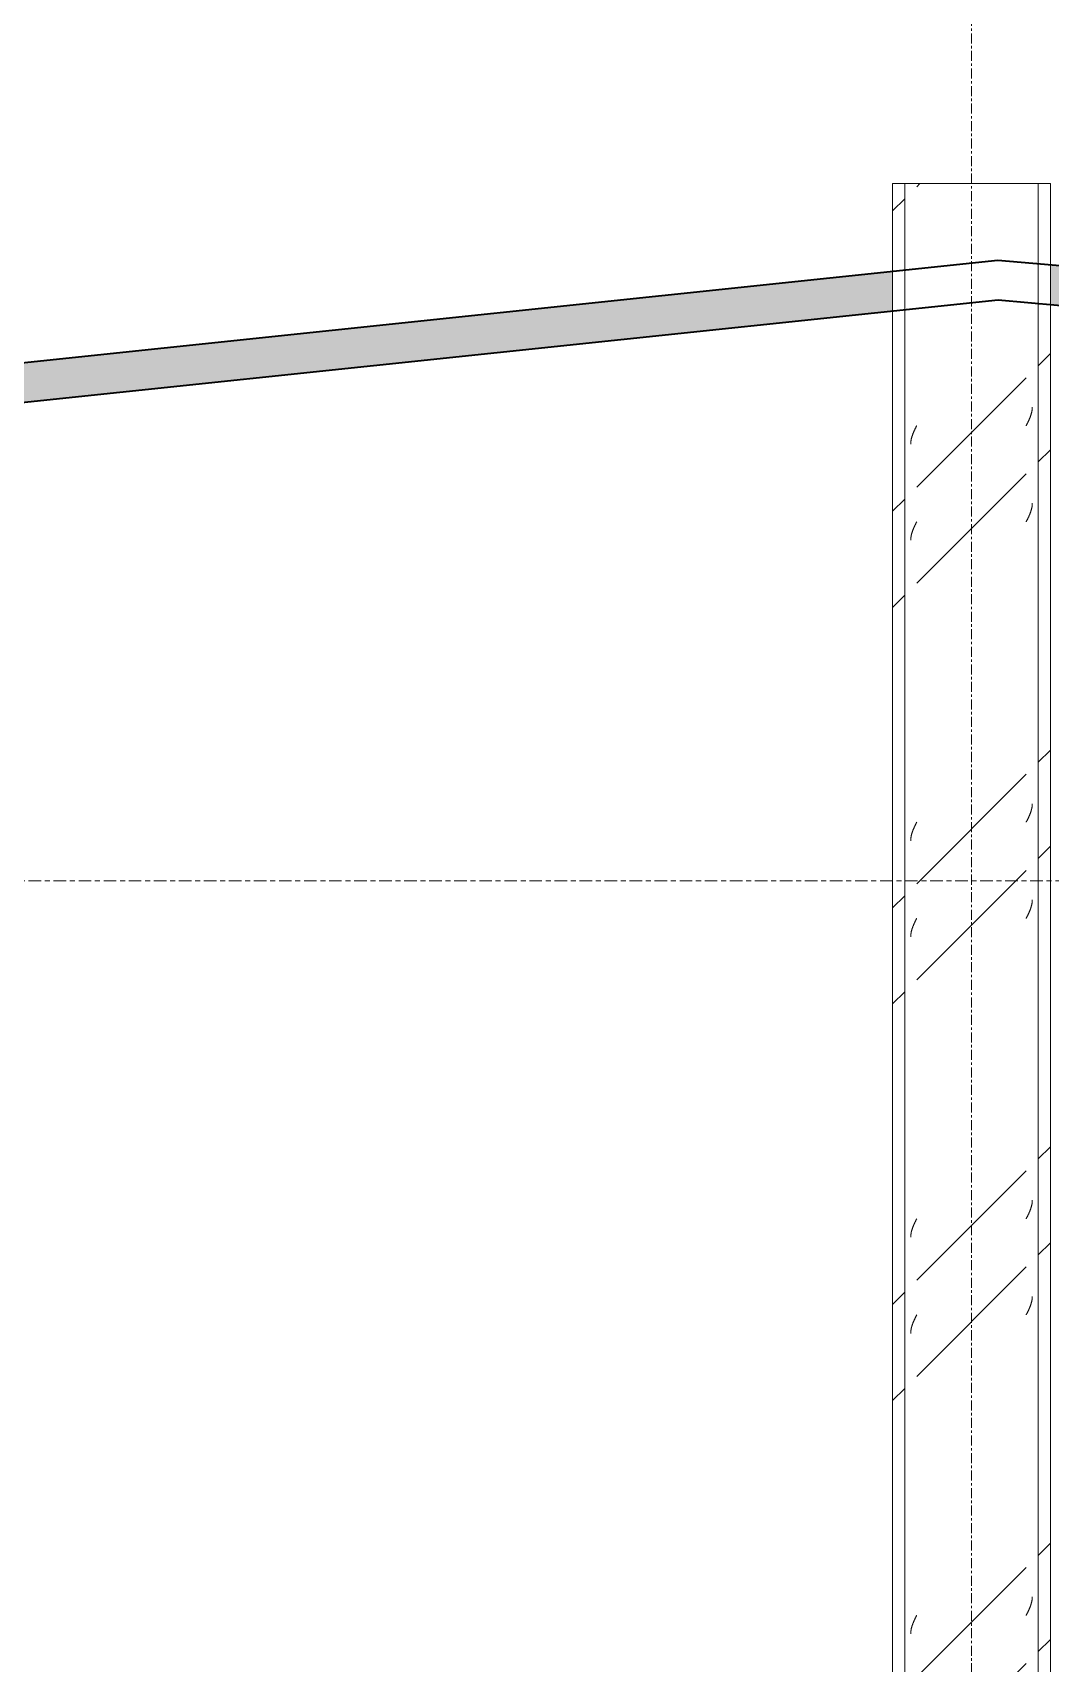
# Model space of a CAD drawing. Header units: centimetres. Extents: x -6741 to 14818, y -293 to 1595.
# Drawn here: x 885.3 to 1014.4, y 745.9 to 952.7 of the extents above; entities that cross this region are included whole.
import ezdxf

# ---------------------------------------------------------------- set-up
doc = ezdxf.new("R2010")
doc.units = ezdxf.units.CM
doc.linetypes.add('Centre', pattern=[3.175, 0.635, -0.475, 1.59, -0.475])
doc.linetypes.add('Grid Line', pattern=[2.2225, 1.27, -0.3175, 0.3175, -0.3175])
for name, color, linetype, lineweight in [('A-FLOR-LEVL', 7, 'Continuous', 9), ('A-ROOF', 7, 'Continuous', 9), ('A-ROOF-PATT', 7, 'Continuous', 35), ('S-COLS', 7, 'Continuous', 9), ('S-GRID', 7, 'Continuous', 9)]:
    doc.layers.add(name, color=color, linetype=linetype, lineweight=lineweight)
pattern_1 = [(45, (152.695, 0), (-25.14472, 25.14472), []), (45, (152.695, 38.1), (-25.14472, 25.14472), [])]

# ---------------------------------------------------------------- blocks, each defined once
blk = doc.blocks.new('PQ_RVR_ARQ-01_ZZ_ZZ_MO_T_A_rvt-2-Elevación Eje 7')
at = {"layer": 'A-ROOF-PATT', "lineweight": 9, "true_color": 0xeaeaea}
h = blk.add_hatch(color=254, dxfattribs=at)
h.paths.add_polyline_path([(-6815.08, 880.08), (-6813.94, 880.2), (-6813.94, 885.22), (-6815.08, 885.1)])
h.paths.add_polyline_path([(-6793.94, 882.3), (-6460.44, 917.35), (-6460.44, 922.38), (-6793.94, 887.33), (-6793.94, 887.04)])
h.paths.add_polyline_path([(-6079.68, 886.61), (-6079.68, 972.39), (-6084.68, 972.39), (-6084.68, 892.07), (-6090.44, 892.49), (-6090.44, 887.56)])
h.paths.add_polyline_path([(-6110.44, 889.3), (-6110.44, 894.32), (-6440.44, 923.2), (-6440.44, 918.18), (-6209.49, 897.97)])
at = {"layer": 'A-ROOF', "color": 254, "lineweight": 35, "true_color": 0xcccccc}
for p, q in [((-6447.11, 923.78), (-6815.08, 885.1)), ((-6084.68, 892.07), (-6447.11, 923.78)), ((-6815.08, 880.08), (-6447.06, 918.76)), ((-6447.06, 918.76), (-6079.68, 886.61))]:
    blk.add_line(p, q, dxfattribs=at)
blk = doc.blocks.new('FP_4-Elevación Eje 7')
at = {"layer": 'S-COLS', "color": 9, "true_color": 0xc0c0c0}
for p, q in [((-6443.08, 903.72), (-6443.06, 903.76)), ((-6443.06, 903.76), (-6443.05, 903.79)), ((-6443.05, 903.79), (-6443.03, 903.83)), ((-6443.03, 903.83), (-6443.02, 903.87)), ((-6443.02, 903.87), (-6443, 903.9)), ((-6443, 903.9), (-6442.99, 903.94)), ((-6442.99, 903.94), (-6442.97, 903.98)), ((-6442.97, 903.98), (-6442.96, 904.02)), ((-6442.96, 904.02), (-6442.95, 904.05)), ((-6442.95, 904.05), (-6442.94, 904.09)), ((-6442.94, 904.09), (-6442.92, 904.13)), ((-6442.92, 904.13), (-6442.91, 904.17)), ((-6442.91, 904.17), (-6442.9, 904.2)), ((-6442.9, 904.2), (-6442.89, 904.24)), ((-6442.89, 904.24), (-6442.88, 904.28)), ((-6442.88, 904.28), (-6442.87, 904.31)), ((-6442.87, 904.31), (-6442.86, 904.35)), ((-6442.86, 904.35), (-6442.85, 904.39)), ((-6442.85, 904.39), (-6442.84, 904.43)), ((-6442.84, 904.43), (-6442.83, 904.46)), ((-6442.83, 904.46), (-6442.82, 904.5)), ((-6442.82, 904.5), (-6442.81, 904.54)), ((-6442.81, 904.54), (-6442.8, 904.58)), ((-6442.8, 904.58), (-6442.79, 904.61)), ((-6442.79, 904.65), (-6442.78, 904.69)), ((-6442.79, 904.61), (-6442.79, 904.65)), ((-6442.78, 904.69), (-6442.77, 904.73)), ((-6442.77, 904.76), (-6442.76, 904.8)), ((-6442.77, 904.73), (-6442.77, 904.76)), ((-6442.76, 904.84), (-6442.75, 904.87)), ((-6442.76, 904.8), (-6442.76, 904.84)), ((-6442.75, 904.95), (-6442.74, 904.99)), ((-6442.75, 904.91), (-6442.75, 904.95)), ((-6442.75, 904.87), (-6442.75, 904.91)), ((-6442.74, 905.14), (-6442.74, 905.17)), ((-6442.74, 905.1), (-6442.74, 905.14)), ((-6442.74, 905.06), (-6442.74, 905.1)), ((-6442.74, 905.02), (-6442.74, 905.06)), ((-6442.74, 904.99), (-6442.74, 905.02)), ((-6443.5, 902.82), (-6443.49, 902.86)), ((-6443.49, 902.86), (-6443.47, 902.9)), ((-6443.47, 902.9), (-6443.45, 902.93)), ((-6443.45, 902.93), (-6443.43, 902.97)), ((-6443.43, 902.97), (-6443.41, 903.01)), ((-6443.41, 903.01), (-6443.39, 903.05)), ((-6443.39, 903.05), (-6443.37, 903.08)), ((-6443.37, 903.08), (-6443.35, 903.12)), ((-6443.35, 903.12), (-6443.34, 903.16)), ((-6443.34, 903.16), (-6443.32, 903.2)), ((-6443.32, 903.2), (-6443.3, 903.23)), ((-6443.3, 903.23), (-6443.28, 903.27)), ((-6443.28, 903.27), (-6443.26, 903.31)), ((-6443.26, 903.31), (-6443.25, 903.34)), ((-6443.25, 903.34), (-6443.23, 903.38)), ((-6443.23, 903.38), (-6443.21, 903.42)), ((-6443.21, 903.42), (-6443.19, 903.46)), ((-6443.19, 903.46), (-6443.18, 903.49)), ((-6443.18, 903.49), (-6443.16, 903.53)), ((-6443.16, 903.53), (-6443.14, 903.57)), ((-6443.14, 903.57), (-6443.13, 903.61)), ((-6443.13, 903.61), (-6443.11, 903.64)), ((-6443.11, 903.64), (-6443.09, 903.68)), ((-6443.09, 903.68), (-6443.08, 903.72)), ((-6443.18, 891.3), (-6443.16, 891.34)), ((-6443.16, 891.34), (-6443.14, 891.38)), ((-6443.14, 891.38), (-6443.13, 891.42)), ((-6443.13, 891.42), (-6443.11, 891.45)), ((-6443.11, 891.45), (-6443.09, 891.49)), ((-6443.09, 891.49), (-6443.08, 891.53)), ((-6443.08, 891.53), (-6443.06, 891.57)), ((-6443.06, 891.57), (-6443.05, 891.6)), ((-6443.05, 891.6), (-6443.03, 891.64)), ((-6443.03, 891.64), (-6443.02, 891.68)), ((-6443.02, 891.68), (-6443, 891.72)), ((-6443, 891.72), (-6442.99, 891.75)), ((-6442.99, 891.75), (-6442.97, 891.79)), ((-6442.97, 891.79), (-6442.96, 891.83)), ((-6442.96, 891.83), (-6442.95, 891.86)), ((-6442.95, 891.86), (-6442.94, 891.9)), ((-6442.94, 891.9), (-6442.92, 891.94)), ((-6442.92, 891.94), (-6442.91, 891.98)), ((-6442.91, 891.98), (-6442.9, 892.01)), ((-6442.9, 892.01), (-6442.89, 892.05)), ((-6442.89, 892.05), (-6442.88, 892.09)), ((-6442.88, 892.09), (-6442.87, 892.13)), ((-6442.87, 892.13), (-6442.86, 892.16)), ((-6442.86, 892.16), (-6442.85, 892.2)), ((-6442.85, 892.2), (-6442.84, 892.24)), ((-6442.84, 892.24), (-6442.83, 892.27)), ((-6442.83, 892.27), (-6442.82, 892.31)), ((-6442.82, 892.31), (-6442.81, 892.35)), ((-6442.81, 892.35), (-6442.8, 892.39)), ((-6442.8, 892.39), (-6442.79, 892.42)), ((-6442.79, 892.46), (-6442.78, 892.5)), ((-6442.79, 892.42), (-6442.79, 892.46)), ((-6442.78, 892.5), (-6442.77, 892.54)), ((-6442.77, 892.57), (-6442.76, 892.61)), ((-6442.77, 892.54), (-6442.77, 892.57)), ((-6442.76, 892.65), (-6442.75, 892.69)), ((-6442.76, 892.61), (-6442.76, 892.65)), ((-6442.75, 892.76), (-6442.74, 892.8)), ((-6442.75, 892.72), (-6442.75, 892.76)), ((-6442.75, 892.69), (-6442.75, 892.72)), ((-6442.74, 892.95), (-6442.74, 892.98)), ((-6442.74, 892.91), (-6442.74, 892.95)), ((-6442.74, 892.87), (-6442.74, 892.91)), ((-6442.74, 892.83), (-6442.74, 892.87)), ((-6442.74, 892.8), (-6442.74, 892.83)), ((-6443.5, 890.63), (-6443.49, 890.67)), ((-6443.49, 890.67), (-6443.47, 890.71)), ((-6443.47, 890.71), (-6443.45, 890.75)), ((-6443.45, 890.75), (-6443.43, 890.78)), ((-6443.43, 890.78), (-6443.41, 890.82)), ((-6443.41, 890.82), (-6443.39, 890.86)), ((-6443.39, 890.86), (-6443.37, 890.89)), ((-6443.37, 890.89), (-6443.35, 890.93)), ((-6443.35, 890.93), (-6443.34, 890.97)), ((-6443.34, 890.97), (-6443.32, 891.01)), ((-6443.32, 891.01), (-6443.3, 891.04)), ((-6443.3, 891.04), (-6443.28, 891.08)), ((-6443.28, 891.08), (-6443.26, 891.12)), ((-6443.26, 891.12), (-6443.25, 891.16)), ((-6443.25, 891.16), (-6443.23, 891.19)), ((-6443.23, 891.19), (-6443.21, 891.23)), ((-6443.21, 891.23), (-6443.19, 891.27)), ((-6443.19, 891.27), (-6443.18, 891.3)), ((-6442.85, 854.1), (-6442.84, 854.14)), ((-6442.84, 854.14), (-6442.83, 854.17)), ((-6442.83, 854.17), (-6442.82, 854.21)), ((-6442.82, 854.21), (-6442.81, 854.25)), ((-6442.81, 854.25), (-6442.8, 854.29)), ((-6442.8, 854.29), (-6442.79, 854.32)), ((-6442.79, 854.36), (-6442.78, 854.4)), ((-6442.79, 854.32), (-6442.79, 854.36)), ((-6442.78, 854.4), (-6442.77, 854.44)), ((-6442.77, 854.47), (-6442.76, 854.51)), ((-6442.77, 854.44), (-6442.77, 854.47)), ((-6442.76, 854.55), (-6442.75, 854.59)), ((-6442.76, 854.51), (-6442.76, 854.55)), ((-6442.75, 854.66), (-6442.74, 854.7)), ((-6442.75, 854.62), (-6442.75, 854.66)), ((-6442.75, 854.59), (-6442.75, 854.62)), ((-6442.74, 854.85), (-6442.74, 854.88)), ((-6442.74, 854.81), (-6442.74, 854.85)), ((-6442.74, 854.77), (-6442.74, 854.81)), ((-6442.74, 854.73), (-6442.74, 854.77)), ((-6442.74, 854.7), (-6442.74, 854.73)), ((-6443.5, 852.53), (-6443.49, 852.57)), ((-6443.49, 852.57), (-6443.47, 852.61)), ((-6443.47, 852.61), (-6443.45, 852.65)), ((-6443.45, 852.65), (-6443.43, 852.68)), ((-6443.43, 852.68), (-6443.41, 852.72)), ((-6443.41, 852.72), (-6443.39, 852.76)), ((-6443.39, 852.76), (-6443.37, 852.79)), ((-6443.37, 852.79), (-6443.35, 852.83)), ((-6443.35, 852.83), (-6443.34, 852.87)), ((-6443.34, 852.87), (-6443.32, 852.91)), ((-6443.32, 852.91), (-6443.3, 852.94)), ((-6443.3, 852.94), (-6443.28, 852.98)), ((-6443.28, 852.98), (-6443.26, 853.02)), ((-6443.26, 853.02), (-6443.25, 853.06)), ((-6443.25, 853.06), (-6443.23, 853.09)), ((-6443.23, 853.09), (-6443.21, 853.13)), ((-6443.21, 853.13), (-6443.19, 853.17)), ((-6443.19, 853.17), (-6443.18, 853.2)), ((-6443.18, 853.2), (-6443.16, 853.24)), ((-6443.16, 853.24), (-6443.14, 853.28)), ((-6443.14, 853.28), (-6443.13, 853.32)), ((-6443.13, 853.32), (-6443.11, 853.35)), ((-6443.11, 853.35), (-6443.09, 853.39)), ((-6443.09, 853.39), (-6443.08, 853.43)), ((-6443.08, 853.43), (-6443.06, 853.47)), ((-6443.06, 853.47), (-6443.05, 853.5)), ((-6443.05, 853.5), (-6443.03, 853.54)), ((-6443.03, 853.54), (-6443.02, 853.58)), ((-6443.02, 853.58), (-6443, 853.62)), ((-6443, 853.62), (-6442.99, 853.65)), ((-6442.99, 853.65), (-6442.97, 853.69)), ((-6442.97, 853.69), (-6442.96, 853.73)), ((-6442.96, 853.73), (-6442.95, 853.76)), ((-6442.95, 853.76), (-6442.94, 853.8)), ((-6442.94, 853.8), (-6442.92, 853.84)), ((-6442.92, 853.84), (-6442.91, 853.88)), ((-6442.91, 853.88), (-6442.9, 853.91)), ((-6442.9, 853.91), (-6442.89, 853.95)), ((-6442.89, 853.95), (-6442.88, 853.99)), ((-6442.88, 853.99), (-6442.87, 854.03)), ((-6442.87, 854.03), (-6442.86, 854.06)), ((-6442.86, 854.06), (-6442.85, 854.1)), ((-6442.91, 841.69), (-6442.9, 841.72)), ((-6442.9, 841.72), (-6442.89, 841.76)), ((-6442.89, 841.76), (-6442.88, 841.8)), ((-6442.88, 841.8), (-6442.87, 841.84)), ((-6442.87, 841.84), (-6442.86, 841.87)), ((-6442.86, 841.87), (-6442.85, 841.91)), ((-6442.85, 841.91), (-6442.84, 841.95)), ((-6442.84, 841.95), (-6442.83, 841.99)), ((-6442.83, 841.99), (-6442.82, 842.02)), ((-6442.82, 842.02), (-6442.81, 842.06)), ((-6442.81, 842.06), (-6442.8, 842.1)), ((-6442.8, 842.1), (-6442.79, 842.13)), ((-6442.79, 842.17), (-6442.78, 842.21)), ((-6442.79, 842.13), (-6442.79, 842.17)), ((-6442.78, 842.21), (-6442.77, 842.25)), ((-6442.77, 842.28), (-6442.76, 842.32)), ((-6442.77, 842.25), (-6442.77, 842.28)), ((-6442.76, 842.36), (-6442.75, 842.4)), ((-6442.76, 842.32), (-6442.76, 842.36)), ((-6442.75, 842.47), (-6442.74, 842.51)), ((-6442.75, 842.43), (-6442.75, 842.47)), ((-6442.75, 842.4), (-6442.75, 842.43)), ((-6442.74, 842.66), (-6442.74, 842.69)), ((-6442.74, 842.62), (-6442.74, 842.66)), ((-6442.74, 842.58), (-6442.74, 842.62)), ((-6442.74, 842.54), (-6442.74, 842.58)), ((-6442.74, 842.51), (-6442.74, 842.54)), ((-6443.5, 840.34), (-6443.49, 840.38)), ((-6443.49, 840.38), (-6443.47, 840.42)), ((-6443.47, 840.42), (-6443.45, 840.46)), ((-6443.45, 840.46), (-6443.43, 840.49)), ((-6443.43, 840.49), (-6443.41, 840.53)), ((-6443.41, 840.53), (-6443.39, 840.57)), ((-6443.39, 840.57), (-6443.37, 840.6)), ((-6443.37, 840.6), (-6443.35, 840.64)), ((-6443.35, 840.64), (-6443.34, 840.68)), ((-6443.34, 840.68), (-6443.32, 840.72)), ((-6443.32, 840.72), (-6443.3, 840.75)), ((-6443.3, 840.75), (-6443.28, 840.79)), ((-6443.28, 840.79), (-6443.26, 840.83)), ((-6443.26, 840.83), (-6443.25, 840.87)), ((-6443.25, 840.87), (-6443.23, 840.9)), ((-6443.23, 840.9), (-6443.21, 840.94)), ((-6443.21, 840.94), (-6443.19, 840.98)), ((-6443.19, 840.98), (-6443.18, 841.02)), ((-6443.18, 841.02), (-6443.16, 841.05)), ((-6443.16, 841.05), (-6443.14, 841.09)), ((-6443.14, 841.09), (-6443.13, 841.13)), ((-6443.13, 841.13), (-6443.11, 841.16)), ((-6443.11, 841.16), (-6443.09, 841.2)), ((-6443.09, 841.2), (-6443.08, 841.24)), ((-6443.08, 841.24), (-6443.06, 841.28)), ((-6443.06, 841.28), (-6443.05, 841.31)), ((-6443.05, 841.31), (-6443.03, 841.35)), ((-6443.03, 841.35), (-6443.02, 841.39)), ((-6443.02, 841.39), (-6443, 841.43)), ((-6443, 841.43), (-6442.99, 841.46)), ((-6442.99, 841.46), (-6442.97, 841.5)), ((-6442.97, 841.5), (-6442.96, 841.54)), ((-6442.96, 841.54), (-6442.95, 841.57)), ((-6442.95, 841.57), (-6442.94, 841.61)), ((-6442.94, 841.61), (-6442.92, 841.65)), ((-6442.92, 841.65), (-6442.91, 841.69)), ((-6442.74, 804.56), (-6442.74, 804.59)), ((-6442.74, 804.52), (-6442.74, 804.56)), ((-6442.74, 804.48), (-6442.74, 804.52)), ((-6442.74, 804.44), (-6442.74, 804.48)), ((-6443.43, 802.39), (-6443.41, 802.43)), ((-6443.41, 802.43), (-6443.39, 802.47)), ((-6443.39, 802.47), (-6443.37, 802.5)), ((-6443.37, 802.5), (-6443.35, 802.54)), ((-6443.35, 802.54), (-6443.34, 802.58)), ((-6443.34, 802.58), (-6443.32, 802.62)), ((-6443.32, 802.62), (-6443.3, 802.65)), ((-6443.3, 802.65), (-6443.28, 802.69)), ((-6443.28, 802.69), (-6443.26, 802.73)), ((-6443.26, 802.73), (-6443.25, 802.77)), ((-6443.25, 802.77), (-6443.23, 802.8)), ((-6443.23, 802.8), (-6443.21, 802.84)), ((-6443.21, 802.84), (-6443.19, 802.88)), ((-6443.19, 802.88), (-6443.18, 802.92)), ((-6443.18, 802.92), (-6443.16, 802.95)), ((-6443.16, 802.95), (-6443.14, 802.99)), ((-6443.14, 802.99), (-6443.13, 803.03)), ((-6443.13, 803.03), (-6443.11, 803.06)), ((-6443.11, 803.06), (-6443.09, 803.1)), ((-6443.09, 803.1), (-6443.08, 803.14)), ((-6443.08, 803.14), (-6443.06, 803.18)), ((-6443.06, 803.18), (-6443.05, 803.21)), ((-6443.05, 803.21), (-6443.03, 803.25)), ((-6443.03, 803.25), (-6443.02, 803.29)), ((-6443.02, 803.29), (-6443, 803.33)), ((-6443, 803.33), (-6442.99, 803.36)), ((-6442.99, 803.36), (-6442.97, 803.4)), ((-6442.97, 803.4), (-6442.96, 803.44)), ((-6442.96, 803.44), (-6442.95, 803.47)), ((-6442.95, 803.47), (-6442.94, 803.51)), ((-6442.94, 803.51), (-6442.92, 803.55)), ((-6442.92, 803.55), (-6442.91, 803.59)), ((-6442.91, 803.59), (-6442.9, 803.62)), ((-6442.9, 803.62), (-6442.89, 803.66)), ((-6442.89, 803.66), (-6442.88, 803.7)), ((-6442.88, 803.7), (-6442.87, 803.74)), ((-6442.87, 803.74), (-6442.86, 803.77)), ((-6442.86, 803.77), (-6442.85, 803.81)), ((-6442.85, 803.81), (-6442.84, 803.85)), ((-6442.84, 803.85), (-6442.83, 803.89)), ((-6442.83, 803.89), (-6442.82, 803.92)), ((-6442.82, 803.92), (-6442.81, 803.96)), ((-6442.81, 803.96), (-6442.8, 804)), ((-6442.8, 804), (-6442.79, 804.03)), ((-6442.79, 804.07), (-6442.78, 804.11)), ((-6442.79, 804.03), (-6442.79, 804.07)), ((-6442.78, 804.11), (-6442.77, 804.15)), ((-6442.77, 804.18), (-6442.76, 804.22)), ((-6442.77, 804.15), (-6442.77, 804.18)), ((-6442.76, 804.26), (-6442.75, 804.3)), ((-6442.76, 804.22), (-6442.76, 804.26)), ((-6442.75, 804.37), (-6442.74, 804.41)), ((-6442.75, 804.33), (-6442.75, 804.37)), ((-6442.75, 804.3), (-6442.75, 804.33)), ((-6442.74, 804.41), (-6442.74, 804.44)), ((-6443.5, 802.24), (-6443.49, 802.28)), ((-6443.49, 802.28), (-6443.47, 802.32)), ((-6443.47, 802.32), (-6443.45, 802.36)), ((-6443.45, 802.36), (-6443.43, 802.39)), ((-6442.76, 792.07), (-6442.75, 792.11)), ((-6442.76, 792.03), (-6442.76, 792.07)), ((-6442.75, 792.18), (-6442.74, 792.22)), ((-6442.75, 792.14), (-6442.75, 792.18)), ((-6442.75, 792.11), (-6442.75, 792.14)), ((-6442.74, 792.37), (-6442.74, 792.4)), ((-6442.74, 792.33), (-6442.74, 792.37)), ((-6442.74, 792.29), (-6442.74, 792.33)), ((-6442.74, 792.26), (-6442.74, 792.29)), ((-6442.74, 792.22), (-6442.74, 792.26)), ((-6443.5, 790.05), (-6443.49, 790.09)), ((-6443.49, 790.09), (-6443.47, 790.13)), ((-6443.47, 790.13), (-6443.45, 790.17)), ((-6443.45, 790.17), (-6443.43, 790.2)), ((-6443.43, 790.2), (-6443.41, 790.24)), ((-6443.41, 790.24), (-6443.39, 790.28)), ((-6443.39, 790.28), (-6443.37, 790.32)), ((-6443.37, 790.32), (-6443.35, 790.35)), ((-6443.35, 790.35), (-6443.34, 790.39)), ((-6443.34, 790.39), (-6443.32, 790.43)), ((-6443.32, 790.43), (-6443.3, 790.46)), ((-6443.3, 790.46), (-6443.28, 790.5)), ((-6443.28, 790.5), (-6443.26, 790.54)), ((-6443.26, 790.54), (-6443.25, 790.58)), ((-6443.25, 790.58), (-6443.23, 790.61)), ((-6443.23, 790.61), (-6443.21, 790.65)), ((-6443.21, 790.65), (-6443.19, 790.69)), ((-6443.19, 790.69), (-6443.18, 790.73)), ((-6443.18, 790.73), (-6443.16, 790.76)), ((-6443.16, 790.76), (-6443.14, 790.8)), ((-6443.14, 790.8), (-6443.13, 790.84)), ((-6443.13, 790.84), (-6443.11, 790.88)), ((-6443.11, 790.88), (-6443.09, 790.91)), ((-6443.09, 790.91), (-6443.08, 790.95)), ((-6443.08, 790.95), (-6443.06, 790.99)), ((-6443.06, 790.99), (-6443.05, 791.02)), ((-6443.05, 791.02), (-6443.03, 791.06)), ((-6443.03, 791.06), (-6443.02, 791.1)), ((-6443.02, 791.1), (-6443, 791.14)), ((-6443, 791.14), (-6442.99, 791.17)), ((-6442.99, 791.17), (-6442.97, 791.21)), ((-6442.97, 791.21), (-6442.96, 791.25)), ((-6442.96, 791.25), (-6442.95, 791.29)), ((-6442.95, 791.29), (-6442.94, 791.32)), ((-6442.94, 791.32), (-6442.92, 791.36)), ((-6442.92, 791.36), (-6442.91, 791.4)), ((-6442.91, 791.4), (-6442.9, 791.43)), ((-6442.9, 791.43), (-6442.89, 791.47)), ((-6442.89, 791.47), (-6442.88, 791.51)), ((-6442.88, 791.51), (-6442.87, 791.55)), ((-6442.87, 791.55), (-6442.86, 791.58)), ((-6442.86, 791.58), (-6442.85, 791.62)), ((-6442.85, 791.62), (-6442.84, 791.66)), ((-6442.84, 791.66), (-6442.83, 791.7)), ((-6442.83, 791.7), (-6442.82, 791.73)), ((-6442.82, 791.73), (-6442.81, 791.77)), ((-6442.81, 791.77), (-6442.8, 791.81)), ((-6442.8, 791.81), (-6442.79, 791.85)), ((-6442.79, 791.88), (-6442.78, 791.92)), ((-6442.79, 791.85), (-6442.79, 791.88)), ((-6442.78, 791.92), (-6442.77, 791.96)), ((-6442.77, 791.99), (-6442.76, 792.03)), ((-6442.77, 791.96), (-6442.77, 791.99)), ((-6443.13, 752.74), (-6443.11, 752.78)), ((-6443.11, 752.78), (-6443.09, 752.81)), ((-6443.09, 752.81), (-6443.08, 752.85)), ((-6443.08, 752.85), (-6443.06, 752.89)), ((-6443.06, 752.89), (-6443.05, 752.92)), ((-6443.05, 752.92), (-6443.03, 752.96)), ((-6443.03, 752.96), (-6443.02, 753)), ((-6443.02, 753), (-6443, 753.04)), ((-6443, 753.04), (-6442.99, 753.07)), ((-6442.99, 753.07), (-6442.97, 753.11)), ((-6442.97, 753.11), (-6442.96, 753.15)), ((-6442.96, 753.15), (-6442.95, 753.19)), ((-6442.95, 753.19), (-6442.94, 753.22)), ((-6442.94, 753.22), (-6442.92, 753.26)), ((-6442.92, 753.26), (-6442.91, 753.3)), ((-6442.91, 753.3), (-6442.9, 753.33)), ((-6442.9, 753.33), (-6442.89, 753.37)), ((-6442.89, 753.37), (-6442.88, 753.41)), ((-6442.88, 753.41), (-6442.87, 753.45)), ((-6442.87, 753.45), (-6442.86, 753.48)), ((-6442.86, 753.48), (-6442.85, 753.52)), ((-6442.85, 753.52), (-6442.84, 753.56)), ((-6442.84, 753.56), (-6442.83, 753.6)), ((-6442.83, 753.6), (-6442.82, 753.63)), ((-6442.82, 753.63), (-6442.81, 753.67)), ((-6442.81, 753.67), (-6442.8, 753.71)), ((-6442.8, 753.71), (-6442.79, 753.75)), ((-6442.79, 753.78), (-6442.78, 753.82)), ((-6442.79, 753.75), (-6442.79, 753.78)), ((-6442.78, 753.82), (-6442.77, 753.86)), ((-6442.77, 753.89), (-6442.76, 753.93)), ((-6442.77, 753.86), (-6442.77, 753.89)), ((-6442.76, 753.97), (-6442.75, 754.01)), ((-6442.76, 753.93), (-6442.76, 753.97)), ((-6442.75, 754.08), (-6442.74, 754.12)), ((-6442.75, 754.04), (-6442.75, 754.08)), ((-6442.75, 754.01), (-6442.75, 754.04)), ((-6442.74, 754.27), (-6442.74, 754.3)), ((-6442.74, 754.23), (-6442.74, 754.27)), ((-6442.74, 754.19), (-6442.74, 754.23)), ((-6442.74, 754.16), (-6442.74, 754.19)), ((-6442.74, 754.12), (-6442.74, 754.16)), ((-6443.5, 751.95), (-6443.49, 751.99)), ((-6443.49, 751.99), (-6443.47, 752.03)), ((-6443.47, 752.03), (-6443.45, 752.07)), ((-6443.45, 752.07), (-6443.43, 752.1)), ((-6443.43, 752.1), (-6443.41, 752.14)), ((-6443.41, 752.14), (-6443.39, 752.18)), ((-6443.39, 752.18), (-6443.37, 752.22)), ((-6443.37, 752.22), (-6443.35, 752.25)), ((-6443.35, 752.25), (-6443.34, 752.29)), ((-6443.34, 752.29), (-6443.32, 752.33)), ((-6443.32, 752.33), (-6443.3, 752.36)), ((-6443.3, 752.36), (-6443.28, 752.4)), ((-6443.28, 752.4), (-6443.26, 752.44)), ((-6443.26, 752.44), (-6443.25, 752.48)), ((-6443.25, 752.48), (-6443.23, 752.51)), ((-6443.23, 752.51), (-6443.21, 752.55)), ((-6443.21, 752.55), (-6443.19, 752.59)), ((-6443.19, 752.59), (-6443.18, 752.63)), ((-6443.18, 752.63), (-6443.16, 752.66)), ((-6443.16, 752.66), (-6443.14, 752.7)), ((-6443.14, 752.7), (-6443.13, 752.74))]:
    blk.add_line(p, q, dxfattribs=at)
blk = doc.blocks.new('FP_5-Elevación Eje 7')
at = {"layer": 'S-COLS', "color": 9, "true_color": 0xc0c0c0}
for p, q in [((-6457.91, 901.67), (-6457.9, 901.7)), ((-6457.9, 901.7), (-6457.89, 901.74)), ((-6457.89, 901.74), (-6457.87, 901.78)), ((-6457.87, 901.78), (-6457.86, 901.82)), ((-6457.86, 901.82), (-6457.84, 901.85)), ((-6457.84, 901.85), (-6457.83, 901.89)), ((-6457.83, 901.89), (-6457.81, 901.93)), ((-6457.81, 901.93), (-6457.8, 901.96)), ((-6457.8, 901.96), (-6457.78, 902)), ((-6457.78, 902), (-6457.76, 902.04)), ((-6457.76, 902.04), (-6457.75, 902.08)), ((-6457.75, 902.08), (-6457.73, 902.11)), ((-6457.73, 902.11), (-6457.71, 902.15)), ((-6457.71, 902.15), (-6457.7, 902.19)), ((-6457.7, 902.19), (-6457.68, 902.23)), ((-6457.68, 902.23), (-6457.66, 902.26)), ((-6457.66, 902.26), (-6457.64, 902.3)), ((-6457.64, 902.3), (-6457.63, 902.34)), ((-6457.63, 902.34), (-6457.61, 902.37)), ((-6457.61, 902.37), (-6457.59, 902.41)), ((-6457.59, 902.41), (-6457.57, 902.45)), ((-6457.57, 902.45), (-6457.55, 902.49)), ((-6457.55, 902.49), (-6457.53, 902.52)), ((-6457.53, 902.52), (-6457.52, 902.56)), ((-6457.52, 902.56), (-6457.5, 902.6)), ((-6457.5, 902.6), (-6457.48, 902.64)), ((-6457.48, 902.64), (-6457.46, 902.67)), ((-6457.46, 902.67), (-6457.44, 902.71)), ((-6457.44, 902.71), (-6457.42, 902.75)), ((-6457.42, 902.75), (-6457.4, 902.79)), ((-6457.4, 902.79), (-6457.38, 902.82)), ((-6458.15, 900.66), (-6458.14, 900.7)), ((-6458.15, 900.62), (-6458.15, 900.66)), ((-6458.15, 900.58), (-6458.15, 900.62)), ((-6458.15, 900.55), (-6458.15, 900.58)), ((-6458.15, 900.51), (-6458.15, 900.55)), ((-6458.15, 900.47), (-6458.15, 900.51)), ((-6458.14, 900.73), (-6458.13, 900.77)), ((-6458.14, 900.7), (-6458.14, 900.73)), ((-6458.13, 900.85), (-6458.12, 900.88)), ((-6458.13, 900.81), (-6458.13, 900.85)), ((-6458.13, 900.77), (-6458.13, 900.81)), ((-6458.12, 900.88), (-6458.11, 900.92)), ((-6458.11, 900.96), (-6458.1, 900.99)), ((-6458.11, 900.92), (-6458.11, 900.96)), ((-6458.1, 900.99), (-6458.09, 901.03)), ((-6458.09, 901.07), (-6458.08, 901.11)), ((-6458.09, 901.03), (-6458.09, 901.07)), ((-6458.08, 901.11), (-6458.07, 901.14)), ((-6458.07, 901.14), (-6458.06, 901.18)), ((-6458.06, 901.18), (-6458.05, 901.22)), ((-6458.05, 901.22), (-6458.04, 901.26)), ((-6458.04, 901.26), (-6458.03, 901.29)), ((-6458.03, 901.29), (-6458.02, 901.33)), ((-6458.02, 901.33), (-6458.01, 901.37)), ((-6458.01, 901.37), (-6458, 901.41)), ((-6458, 901.41), (-6457.99, 901.44)), ((-6457.99, 901.44), (-6457.98, 901.48)), ((-6457.98, 901.48), (-6457.97, 901.52)), ((-6457.97, 901.52), (-6457.95, 901.55)), ((-6457.95, 901.55), (-6457.94, 901.59)), ((-6457.94, 901.59), (-6457.93, 901.63)), ((-6457.93, 901.63), (-6457.91, 901.67)), ((-6457.99, 889.25), (-6457.98, 889.29)), ((-6457.98, 889.29), (-6457.97, 889.33)), ((-6457.97, 889.33), (-6457.95, 889.36)), ((-6457.95, 889.36), (-6457.94, 889.4)), ((-6457.94, 889.4), (-6457.93, 889.44)), ((-6457.93, 889.44), (-6457.91, 889.48)), ((-6457.91, 889.48), (-6457.9, 889.51)), ((-6457.9, 889.51), (-6457.89, 889.55)), ((-6457.89, 889.55), (-6457.87, 889.59)), ((-6457.87, 889.59), (-6457.86, 889.63)), ((-6457.86, 889.63), (-6457.84, 889.66)), ((-6457.84, 889.66), (-6457.83, 889.7)), ((-6457.83, 889.7), (-6457.81, 889.74)), ((-6457.81, 889.74), (-6457.8, 889.78)), ((-6457.8, 889.78), (-6457.78, 889.81)), ((-6457.78, 889.81), (-6457.76, 889.85)), ((-6457.76, 889.85), (-6457.75, 889.89)), ((-6457.75, 889.89), (-6457.73, 889.92)), ((-6457.73, 889.92), (-6457.71, 889.96)), ((-6457.71, 889.96), (-6457.7, 890)), ((-6457.7, 890), (-6457.68, 890.04)), ((-6457.68, 890.04), (-6457.66, 890.07)), ((-6457.66, 890.07), (-6457.64, 890.11)), ((-6457.64, 890.11), (-6457.63, 890.15)), ((-6457.63, 890.15), (-6457.61, 890.19)), ((-6457.61, 890.19), (-6457.59, 890.22)), ((-6457.59, 890.22), (-6457.57, 890.26)), ((-6457.57, 890.26), (-6457.55, 890.3)), ((-6457.55, 890.3), (-6457.53, 890.33)), ((-6457.53, 890.33), (-6457.52, 890.37)), ((-6457.52, 890.37), (-6457.5, 890.41)), ((-6457.5, 890.41), (-6457.48, 890.45)), ((-6457.48, 890.45), (-6457.46, 890.48)), ((-6457.46, 890.48), (-6457.44, 890.52)), ((-6457.44, 890.52), (-6457.42, 890.56)), ((-6457.42, 890.56), (-6457.4, 890.6)), ((-6457.4, 890.6), (-6457.38, 890.63)), ((-6458.15, 888.47), (-6458.14, 888.51)), ((-6458.15, 888.43), (-6458.15, 888.47)), ((-6458.15, 888.39), (-6458.15, 888.43)), ((-6458.15, 888.36), (-6458.15, 888.39)), ((-6458.15, 888.32), (-6458.15, 888.36)), ((-6458.15, 888.28), (-6458.15, 888.32)), ((-6458.14, 888.54), (-6458.13, 888.58)), ((-6458.14, 888.51), (-6458.14, 888.54)), ((-6458.13, 888.66), (-6458.12, 888.69)), ((-6458.13, 888.62), (-6458.13, 888.66)), ((-6458.13, 888.58), (-6458.13, 888.62)), ((-6458.12, 888.69), (-6458.11, 888.73)), ((-6458.11, 888.77), (-6458.1, 888.81)), ((-6458.11, 888.73), (-6458.11, 888.77)), ((-6458.1, 888.81), (-6458.09, 888.84)), ((-6458.09, 888.88), (-6458.08, 888.92)), ((-6458.09, 888.84), (-6458.09, 888.88)), ((-6458.08, 888.92), (-6458.07, 888.95)), ((-6458.07, 888.95), (-6458.06, 888.99)), ((-6458.06, 888.99), (-6458.05, 889.03)), ((-6458.05, 889.03), (-6458.04, 889.07)), ((-6458.04, 889.07), (-6458.03, 889.1)), ((-6458.03, 889.1), (-6458.02, 889.14)), ((-6458.02, 889.14), (-6458.01, 889.18)), ((-6458.01, 889.18), (-6458, 889.22)), ((-6458, 889.22), (-6457.99, 889.25)), ((-6457.64, 852.01), (-6457.63, 852.05)), ((-6457.63, 852.05), (-6457.61, 852.09)), ((-6457.61, 852.09), (-6457.59, 852.12)), ((-6457.59, 852.12), (-6457.57, 852.16)), ((-6457.57, 852.16), (-6457.55, 852.2)), ((-6457.55, 852.2), (-6457.53, 852.23)), ((-6457.53, 852.23), (-6457.52, 852.27)), ((-6457.52, 852.27), (-6457.5, 852.31)), ((-6457.5, 852.31), (-6457.48, 852.35)), ((-6457.48, 852.35), (-6457.46, 852.38)), ((-6457.46, 852.38), (-6457.44, 852.42)), ((-6457.44, 852.42), (-6457.42, 852.46)), ((-6457.42, 852.46), (-6457.4, 852.5)), ((-6457.4, 852.5), (-6457.38, 852.53)), ((-6458.15, 850.37), (-6458.14, 850.41)), ((-6458.15, 850.33), (-6458.15, 850.37)), ((-6458.15, 850.29), (-6458.15, 850.33)), ((-6458.15, 850.26), (-6458.15, 850.29)), ((-6458.15, 850.22), (-6458.15, 850.26)), ((-6458.15, 850.18), (-6458.15, 850.22)), ((-6458.14, 850.44), (-6458.13, 850.48)), ((-6458.14, 850.41), (-6458.14, 850.44)), ((-6458.13, 850.56), (-6458.12, 850.59)), ((-6458.13, 850.52), (-6458.13, 850.56)), ((-6458.13, 850.48), (-6458.13, 850.52)), ((-6458.12, 850.59), (-6458.11, 850.63)), ((-6458.11, 850.67), (-6458.1, 850.71)), ((-6458.11, 850.63), (-6458.11, 850.67)), ((-6458.1, 850.71), (-6458.09, 850.74)), ((-6458.09, 850.78), (-6458.08, 850.82)), ((-6458.09, 850.74), (-6458.09, 850.78)), ((-6458.08, 850.82), (-6458.07, 850.85)), ((-6458.07, 850.85), (-6458.06, 850.89)), ((-6458.06, 850.89), (-6458.05, 850.93)), ((-6458.05, 850.93), (-6458.04, 850.97)), ((-6458.04, 850.97), (-6458.03, 851)), ((-6458.03, 851), (-6458.02, 851.04)), ((-6458.02, 851.04), (-6458.01, 851.08)), ((-6458.01, 851.08), (-6458, 851.12)), ((-6458, 851.12), (-6457.99, 851.15)), ((-6457.99, 851.15), (-6457.98, 851.19)), ((-6457.98, 851.19), (-6457.97, 851.23)), ((-6457.97, 851.23), (-6457.95, 851.26)), ((-6457.95, 851.26), (-6457.94, 851.3)), ((-6457.94, 851.3), (-6457.93, 851.34)), ((-6457.93, 851.34), (-6457.91, 851.38)), ((-6457.91, 851.38), (-6457.9, 851.41)), ((-6457.9, 851.41), (-6457.89, 851.45)), ((-6457.89, 851.45), (-6457.87, 851.49)), ((-6457.87, 851.49), (-6457.86, 851.53)), ((-6457.86, 851.53), (-6457.84, 851.56)), ((-6457.84, 851.56), (-6457.83, 851.6)), ((-6457.83, 851.6), (-6457.81, 851.64)), ((-6457.81, 851.64), (-6457.8, 851.68)), ((-6457.8, 851.68), (-6457.78, 851.71)), ((-6457.78, 851.71), (-6457.76, 851.75)), ((-6457.76, 851.75), (-6457.75, 851.79)), ((-6457.75, 851.79), (-6457.73, 851.82)), ((-6457.73, 851.82), (-6457.71, 851.86)), ((-6457.71, 851.86), (-6457.7, 851.9)), ((-6457.7, 851.9), (-6457.68, 851.94)), ((-6457.68, 851.94), (-6457.66, 851.97)), ((-6457.66, 851.97), (-6457.64, 852.01)), ((-6457.75, 839.6), (-6457.73, 839.63)), ((-6457.73, 839.63), (-6457.71, 839.67)), ((-6457.71, 839.67), (-6457.7, 839.71)), ((-6457.7, 839.71), (-6457.68, 839.75)), ((-6457.68, 839.75), (-6457.66, 839.78)), ((-6457.66, 839.78), (-6457.64, 839.82)), ((-6457.64, 839.82), (-6457.63, 839.86)), ((-6457.63, 839.86), (-6457.61, 839.9)), ((-6457.61, 839.9), (-6457.59, 839.93)), ((-6457.59, 839.93), (-6457.57, 839.97)), ((-6457.57, 839.97), (-6457.55, 840.01)), ((-6457.55, 840.01), (-6457.53, 840.05)), ((-6457.53, 840.05), (-6457.52, 840.08)), ((-6457.52, 840.08), (-6457.5, 840.12)), ((-6457.5, 840.12), (-6457.48, 840.16)), ((-6457.48, 840.16), (-6457.46, 840.19)), ((-6457.46, 840.19), (-6457.44, 840.23)), ((-6457.44, 840.23), (-6457.42, 840.27)), ((-6457.42, 840.27), (-6457.4, 840.31)), ((-6457.4, 840.31), (-6457.38, 840.34)), ((-6458.15, 838.18), (-6458.14, 838.22)), ((-6458.15, 838.14), (-6458.15, 838.18)), ((-6458.15, 838.11), (-6458.15, 838.14)), ((-6458.15, 838.07), (-6458.15, 838.11)), ((-6458.15, 838.03), (-6458.15, 838.07)), ((-6458.15, 837.99), (-6458.15, 838.03)), ((-6458.14, 838.25), (-6458.13, 838.29)), ((-6458.14, 838.22), (-6458.14, 838.25)), ((-6458.13, 838.37), (-6458.12, 838.4)), ((-6458.13, 838.33), (-6458.13, 838.37)), ((-6458.13, 838.29), (-6458.13, 838.33)), ((-6458.12, 838.4), (-6458.11, 838.44)), ((-6458.11, 838.48), (-6458.1, 838.52)), ((-6458.11, 838.44), (-6458.11, 838.48)), ((-6458.1, 838.52), (-6458.09, 838.55)), ((-6458.09, 838.59), (-6458.08, 838.63)), ((-6458.09, 838.55), (-6458.09, 838.59)), ((-6458.08, 838.63), (-6458.07, 838.67)), ((-6458.07, 838.67), (-6458.06, 838.7)), ((-6458.06, 838.7), (-6458.05, 838.74)), ((-6458.05, 838.74), (-6458.04, 838.78)), ((-6458.04, 838.78), (-6458.03, 838.81)), ((-6458.03, 838.81), (-6458.02, 838.85)), ((-6458.02, 838.85), (-6458.01, 838.89)), ((-6458.01, 838.89), (-6458, 838.93)), ((-6458, 838.93), (-6457.99, 838.96)), ((-6457.99, 838.96), (-6457.98, 839)), ((-6457.98, 839), (-6457.97, 839.04)), ((-6457.97, 839.04), (-6457.95, 839.08)), ((-6457.95, 839.08), (-6457.94, 839.11)), ((-6457.94, 839.11), (-6457.93, 839.15)), ((-6457.93, 839.15), (-6457.91, 839.19)), ((-6457.91, 839.19), (-6457.9, 839.22)), ((-6457.9, 839.22), (-6457.89, 839.26)), ((-6457.89, 839.26), (-6457.87, 839.3)), ((-6457.87, 839.3), (-6457.86, 839.34)), ((-6457.86, 839.34), (-6457.84, 839.37)), ((-6457.84, 839.37), (-6457.83, 839.41)), ((-6457.83, 839.41), (-6457.81, 839.45)), ((-6457.81, 839.45), (-6457.8, 839.49)), ((-6457.8, 839.49), (-6457.78, 839.52)), ((-6457.78, 839.52), (-6457.76, 839.56)), ((-6457.76, 839.56), (-6457.75, 839.6)), ((-6458.12, 800.3), (-6458.11, 800.34)), ((-6458.11, 800.38), (-6458.1, 800.42)), ((-6458.11, 800.34), (-6458.11, 800.38)), ((-6458.1, 800.42), (-6458.09, 800.45)), ((-6458.09, 800.49), (-6458.08, 800.53)), ((-6458.09, 800.45), (-6458.09, 800.49)), ((-6458.08, 800.53), (-6458.07, 800.57)), ((-6458.07, 800.57), (-6458.06, 800.6)), ((-6458.06, 800.6), (-6458.05, 800.64)), ((-6458.05, 800.64), (-6458.04, 800.68)), ((-6458.04, 800.68), (-6458.03, 800.71)), ((-6458.03, 800.71), (-6458.02, 800.75)), ((-6458.02, 800.75), (-6458.01, 800.79)), ((-6458.01, 800.79), (-6458, 800.83)), ((-6458, 800.83), (-6457.99, 800.86)), ((-6457.99, 800.86), (-6457.98, 800.9)), ((-6457.98, 800.9), (-6457.97, 800.94)), ((-6457.97, 800.94), (-6457.95, 800.98)), ((-6457.95, 800.98), (-6457.94, 801.01)), ((-6457.94, 801.01), (-6457.93, 801.05)), ((-6457.93, 801.05), (-6457.91, 801.09)), ((-6457.91, 801.09), (-6457.9, 801.12)), ((-6457.9, 801.12), (-6457.89, 801.16)), ((-6457.89, 801.16), (-6457.87, 801.2)), ((-6457.87, 801.2), (-6457.86, 801.24)), ((-6457.86, 801.24), (-6457.84, 801.27)), ((-6457.84, 801.27), (-6457.83, 801.31)), ((-6457.83, 801.31), (-6457.81, 801.35)), ((-6457.81, 801.35), (-6457.8, 801.39)), ((-6457.8, 801.39), (-6457.78, 801.42)), ((-6457.78, 801.42), (-6457.76, 801.46)), ((-6457.76, 801.46), (-6457.75, 801.5)), ((-6457.75, 801.5), (-6457.73, 801.53)), ((-6457.73, 801.53), (-6457.71, 801.57)), ((-6457.71, 801.57), (-6457.7, 801.61)), ((-6457.7, 801.61), (-6457.68, 801.65)), ((-6457.68, 801.65), (-6457.66, 801.68)), ((-6457.66, 801.68), (-6457.64, 801.72)), ((-6457.64, 801.72), (-6457.63, 801.76)), ((-6457.63, 801.76), (-6457.61, 801.8)), ((-6457.61, 801.8), (-6457.59, 801.83)), ((-6457.59, 801.83), (-6457.57, 801.87)), ((-6457.57, 801.87), (-6457.55, 801.91)), ((-6457.55, 801.91), (-6457.53, 801.95)), ((-6457.53, 801.95), (-6457.52, 801.98)), ((-6457.52, 801.98), (-6457.5, 802.02)), ((-6457.5, 802.02), (-6457.48, 802.06)), ((-6457.48, 802.06), (-6457.46, 802.09)), ((-6457.46, 802.09), (-6457.44, 802.13)), ((-6457.44, 802.13), (-6457.42, 802.17)), ((-6457.42, 802.17), (-6457.4, 802.21)), ((-6457.4, 802.21), (-6457.38, 802.24)), ((-6458.15, 800.08), (-6458.14, 800.12)), ((-6458.15, 800.04), (-6458.15, 800.08)), ((-6458.15, 800.01), (-6458.15, 800.04)), ((-6458.15, 799.97), (-6458.15, 800.01)), ((-6458.15, 799.93), (-6458.15, 799.97)), ((-6458.15, 799.89), (-6458.15, 799.93)), ((-6458.14, 800.15), (-6458.13, 800.19)), ((-6458.14, 800.12), (-6458.14, 800.15)), ((-6458.13, 800.27), (-6458.12, 800.3)), ((-6458.13, 800.23), (-6458.13, 800.27)), ((-6458.13, 800.19), (-6458.13, 800.23)), ((-6457.42, 789.98), (-6457.4, 790.02)), ((-6457.4, 790.02), (-6457.38, 790.05)), ((-6458.14, 787.97), (-6458.13, 788)), ((-6458.14, 787.93), (-6458.14, 787.97)), ((-6458.13, 788.08), (-6458.12, 788.11)), ((-6458.13, 788.04), (-6458.13, 788.08)), ((-6458.13, 788), (-6458.13, 788.04)), ((-6458.12, 788.11), (-6458.11, 788.15)), ((-6458.11, 788.19), (-6458.1, 788.23)), ((-6458.11, 788.15), (-6458.11, 788.19)), ((-6458.1, 788.23), (-6458.09, 788.26)), ((-6458.09, 788.3), (-6458.08, 788.34)), ((-6458.09, 788.26), (-6458.09, 788.3)), ((-6458.08, 788.34), (-6458.07, 788.38)), ((-6458.07, 788.38), (-6458.06, 788.41)), ((-6458.06, 788.41), (-6458.05, 788.45)), ((-6458.05, 788.45), (-6458.04, 788.49)), ((-6458.04, 788.49), (-6458.03, 788.52)), ((-6458.03, 788.52), (-6458.02, 788.56)), ((-6458.02, 788.56), (-6458.01, 788.6)), ((-6458.01, 788.6), (-6458, 788.64)), ((-6458, 788.64), (-6457.99, 788.67)), ((-6457.99, 788.67), (-6457.98, 788.71)), ((-6457.98, 788.71), (-6457.97, 788.75)), ((-6457.97, 788.75), (-6457.95, 788.79)), ((-6457.95, 788.79), (-6457.94, 788.82)), ((-6457.94, 788.82), (-6457.93, 788.86)), ((-6457.93, 788.86), (-6457.91, 788.9)), ((-6457.91, 788.9), (-6457.9, 788.94)), ((-6457.9, 788.94), (-6457.89, 788.97)), ((-6457.89, 788.97), (-6457.87, 789.01)), ((-6457.87, 789.01), (-6457.86, 789.05)), ((-6457.86, 789.05), (-6457.84, 789.08)), ((-6457.84, 789.08), (-6457.83, 789.12)), ((-6457.83, 789.12), (-6457.81, 789.16)), ((-6457.81, 789.16), (-6457.8, 789.2)), ((-6457.8, 789.2), (-6457.78, 789.23)), ((-6457.78, 789.23), (-6457.76, 789.27)), ((-6457.76, 789.27), (-6457.75, 789.31)), ((-6457.75, 789.31), (-6457.73, 789.35)), ((-6457.73, 789.35), (-6457.71, 789.38)), ((-6457.71, 789.38), (-6457.7, 789.42)), ((-6457.7, 789.42), (-6457.68, 789.46)), ((-6457.68, 789.46), (-6457.66, 789.49)), ((-6457.66, 789.49), (-6457.64, 789.53)), ((-6457.64, 789.53), (-6457.63, 789.57)), ((-6457.63, 789.57), (-6457.61, 789.61)), ((-6457.61, 789.61), (-6457.59, 789.64)), ((-6457.59, 789.64), (-6457.57, 789.68)), ((-6457.57, 789.68), (-6457.55, 789.72)), ((-6457.55, 789.72), (-6457.53, 789.76)), ((-6457.53, 789.76), (-6457.52, 789.79)), ((-6457.52, 789.79), (-6457.5, 789.83)), ((-6457.5, 789.83), (-6457.48, 789.87)), ((-6457.48, 789.87), (-6457.46, 789.91)), ((-6457.46, 789.91), (-6457.44, 789.94)), ((-6457.44, 789.94), (-6457.42, 789.98)), ((-6458.15, 787.89), (-6458.14, 787.93)), ((-6458.15, 787.85), (-6458.15, 787.89)), ((-6458.15, 787.82), (-6458.15, 787.85)), ((-6458.15, 787.78), (-6458.15, 787.82)), ((-6458.15, 787.74), (-6458.15, 787.78)), ((-6458.15, 787.7), (-6458.15, 787.74)), ((-6457.95, 750.69), (-6457.94, 750.72)), ((-6457.94, 750.72), (-6457.93, 750.76)), ((-6457.93, 750.76), (-6457.91, 750.8)), ((-6457.91, 750.8), (-6457.9, 750.84)), ((-6457.9, 750.84), (-6457.89, 750.87)), ((-6457.89, 750.87), (-6457.87, 750.91)), ((-6457.87, 750.91), (-6457.86, 750.95)), ((-6457.86, 750.95), (-6457.84, 750.98)), ((-6457.84, 750.98), (-6457.83, 751.02)), ((-6457.83, 751.02), (-6457.81, 751.06)), ((-6457.81, 751.06), (-6457.8, 751.1)), ((-6457.8, 751.1), (-6457.78, 751.13)), ((-6457.78, 751.13), (-6457.76, 751.17)), ((-6457.76, 751.17), (-6457.75, 751.21)), ((-6457.75, 751.21), (-6457.73, 751.25)), ((-6457.73, 751.25), (-6457.71, 751.28)), ((-6457.71, 751.28), (-6457.7, 751.32)), ((-6457.7, 751.32), (-6457.68, 751.36)), ((-6457.68, 751.36), (-6457.66, 751.39)), ((-6457.66, 751.39), (-6457.64, 751.43)), ((-6457.64, 751.43), (-6457.63, 751.47)), ((-6457.63, 751.47), (-6457.61, 751.51)), ((-6457.61, 751.51), (-6457.59, 751.54)), ((-6457.59, 751.54), (-6457.57, 751.58)), ((-6457.57, 751.58), (-6457.55, 751.62)), ((-6457.55, 751.62), (-6457.53, 751.66)), ((-6457.53, 751.66), (-6457.52, 751.69)), ((-6457.52, 751.69), (-6457.5, 751.73)), ((-6457.5, 751.73), (-6457.48, 751.77)), ((-6457.48, 751.77), (-6457.46, 751.81)), ((-6457.46, 751.81), (-6457.44, 751.84)), ((-6457.44, 751.84), (-6457.42, 751.88)), ((-6457.42, 751.88), (-6457.4, 751.92)), ((-6457.4, 751.92), (-6457.38, 751.95)), ((-6458.15, 749.79), (-6458.14, 749.83)), ((-6458.15, 749.75), (-6458.15, 749.79)), ((-6458.15, 749.72), (-6458.15, 749.75)), ((-6458.15, 749.68), (-6458.15, 749.72)), ((-6458.15, 749.64), (-6458.15, 749.68)), ((-6458.15, 749.6), (-6458.15, 749.64)), ((-6458.14, 749.87), (-6458.13, 749.9)), ((-6458.14, 749.83), (-6458.14, 749.87)), ((-6458.13, 749.98), (-6458.12, 750.01)), ((-6458.13, 749.94), (-6458.13, 749.98)), ((-6458.13, 749.9), (-6458.13, 749.94)), ((-6458.12, 750.01), (-6458.11, 750.05)), ((-6458.11, 750.09), (-6458.1, 750.13)), ((-6458.11, 750.05), (-6458.11, 750.09)), ((-6458.1, 750.13), (-6458.09, 750.16)), ((-6458.09, 750.2), (-6458.08, 750.24)), ((-6458.09, 750.16), (-6458.09, 750.2)), ((-6458.08, 750.24), (-6458.07, 750.28)), ((-6458.07, 750.28), (-6458.06, 750.31)), ((-6458.06, 750.31), (-6458.05, 750.35)), ((-6458.05, 750.35), (-6458.04, 750.39)), ((-6458.04, 750.39), (-6458.03, 750.42)), ((-6458.03, 750.42), (-6458.02, 750.46)), ((-6458.02, 750.46), (-6458.01, 750.5)), ((-6458.01, 750.5), (-6458, 750.54)), ((-6458, 750.54), (-6457.99, 750.57)), ((-6457.99, 750.57), (-6457.98, 750.61)), ((-6457.98, 750.61), (-6457.97, 750.65)), ((-6457.97, 750.65), (-6457.95, 750.69))]:
    blk.add_line(p, q, dxfattribs=at)
blk = doc.blocks.new('UC-Perfil universal-Pilar - 200 x 200-V3-Elevación Eje 7')
at = {"layer": 'S-COLS', "true_color": 0xc0c0c0}
h = blk.add_hatch(dxfattribs=at)
h.set_pattern_fill('FP_14', color=9, style=0, pattern_type=2)
h.set_pattern_definition(pattern_1)
h.paths.add_polyline_path([(-6458.9, 94), (-6458.9, 933.53), (-6460.44, 933.53), (-6460.44, 94)])
h = blk.add_hatch(dxfattribs=at)
h.set_pattern_fill('FP_14', color=9, style=0, pattern_type=2)
h.set_pattern_definition(pattern_1)
h.paths.add_polyline_path([(-6457.38, 94), (-6443.5, 94), (-6443.5, 933.53), (-6457.38, 933.53), (-6457.38, 291.61)])
h = blk.add_hatch(dxfattribs=at)
h.set_pattern_fill('FP_14', color=9, style=0, pattern_type=2)
h.set_pattern_definition(pattern_1)
h.paths.add_polyline_path([(-6440.44, 94), (-6440.44, 933.53), (-6441.98, 933.53), (-6441.98, 94)])
at = {"layer": 'S-COLS'}
for p, q in [((-6460.44, 933.53), (-6460.44, 94)), ((-6458.9, 933.53), (-6460.44, 933.53)), ((-6458.9, 933.53), (-6458.9, 94)), ((-6457.38, 933.53), (-6458.9, 933.53)), ((-6443.5, 933.53), (-6457.38, 933.53)), ((-6441.98, 933.53), (-6443.5, 933.53)), ((-6441.98, 933.53), (-6441.98, 94)), ((-6440.44, 933.53), (-6441.98, 933.53)), ((-6440.44, 933.53), (-6440.44, 94))]:
    blk.add_line(p, q, dxfattribs=at)
for name in ['FP_4-Elevación Eje 7', 'FP_5-Elevación Eje 7']:
    blk.add_blockref(name, (0, 0), dxfattribs=at)

msp = doc.modelspace()

# ---------------------------------------------------------------- linework, layer by layer
at = {"layer": 'A-FLOR-LEVL', "color": 253, "linetype": 'Centre', "true_color": 0xaaaaaa}
msp.add_line((6592.996, 845.103), (262.005, 845.103), dxfattribs=at)
at = {"layer": 'S-GRID', "color": 253, "linetype": 'Grid Line', "true_color": 0xaaaaaa}
msp.add_line((1004.362, -293.309), (1004.362, 1534.845), dxfattribs=at)

# ---------------------------------------------------------------- block references
at = {"lineweight": 5}
msp.add_blockref('PQ_RVR_ARQ-01_ZZ_ZZ_MO_T_A_rvt-2-Elevación Eje 7', (7454.807, 0), dxfattribs=at)
at = {"layer": 'S-COLS'}
msp.add_blockref('UC-Perfil universal-Pilar - 200 x 200-V3-Elevación Eje 7', (7454.807, 0), dxfattribs=at)

doc.saveas('drawing.dxf')
